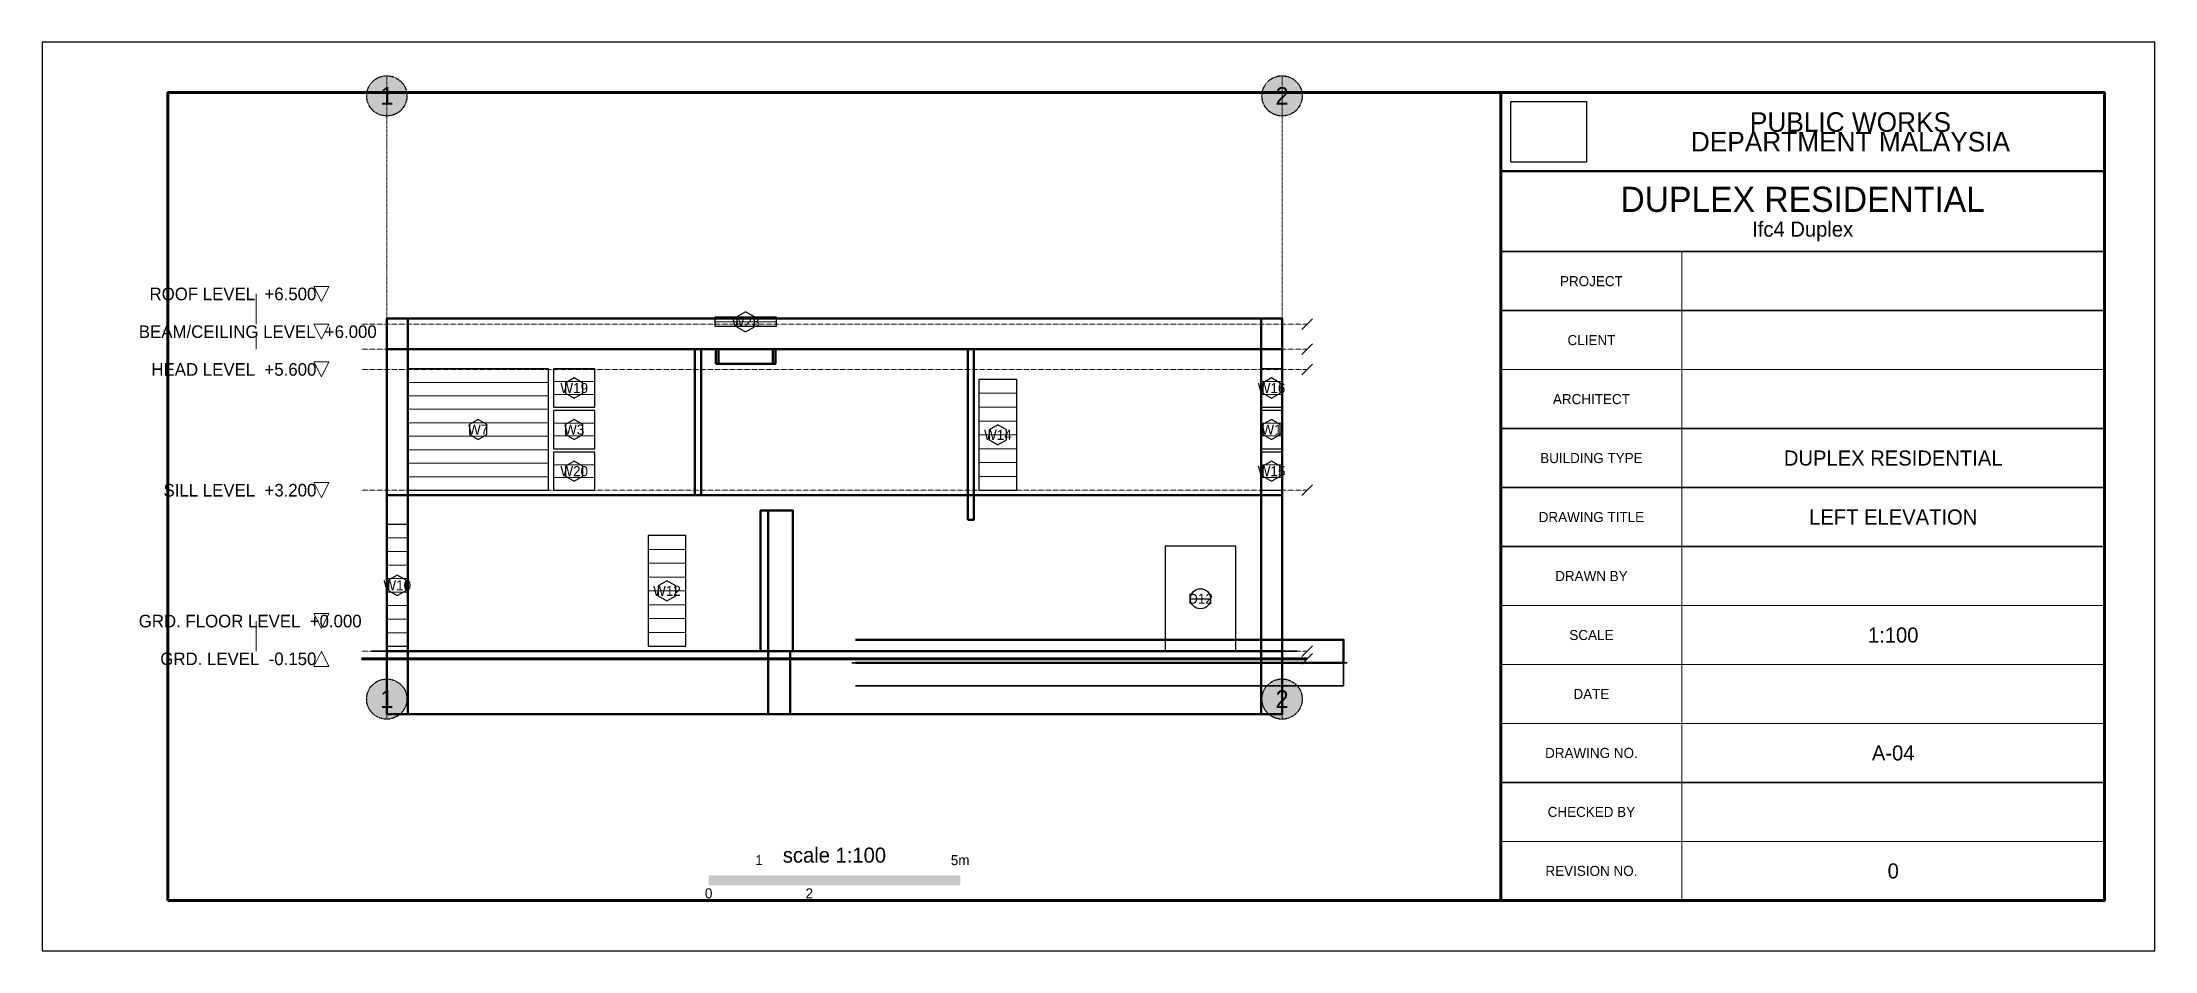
# Model space of a CAD drawing. Header units: millimetres. Extents: x -24650 to 17350, y -5950 to 12100.
import ezdxf
from ezdxf.enums import TextEntityAlignment as Align

# ---------------------------------------------------------------- set-up
doc = ezdxf.new("R2010")
doc.units = ezdxf.units.MM
doc.linetypes.add('DASHDOT', pattern=[0.8, 0.4, -0.2, 0, -0.2])
doc.linetypes.add('HIDDEN', pattern=[0.6, 0.4, -0.2])
for name, color, linetype in [('A-ANNO-DIMS', 7, 'Continuous'), ('A-ANNO-LEVL', 7, 'Continuous'), ('A-ANNO-TEXT', 7, 'Continuous'), ('A-DOOR', 7, 'Continuous'), ('A-ELEV-LEVL', 7, 'Continuous'), ('A-ELEV-WALL', 7, 'Continuous'), ('A-GLAZ', 5, 'Continuous'), ('A-GRID', 8, 'DASHDOT'), ('A-ROOF', 7, 'Continuous'), ('A-TTLB', 7, 'Continuous')]:
    doc.layers.add(name, color=color, linetype=linetype)
picture_1 = doc.add_image_def('image1.png', size_in_pixel=(890, 652))

# ---------------------------------------------------------------- blocks, each defined once
blk = doc.blocks.new('DOOR_TAG')
at = {"lineweight": 25}
blk.add_line((-1, 0), (1, 0), dxfattribs=at)
blk.add_circle((0, 0), 1, dxfattribs=at)
blk = doc.blocks.new('WINDOW_TAG')
at = {"lineweight": 25}
blk.add_lwpolyline([(0.87, 0.5), (0, 1), (-0.87, 0.5), (-0.87, -0.5), (0, -1), (0.87, -0.5)], close=True, dxfattribs=at)

msp = doc.modelspace()

# ---------------------------------------------------------------- hatches: boundary and pattern name
at = {"layer": 'A-GRID'}
h = msp.add_hatch(color=7, dxfattribs=at)
h.dxf.hatch_style = 1
h.paths.add_polyline_path([(-17400, 11035), (-17406, 11104), (-17424, 11172), (-17454, 11235), (-17494, 11292), (-17543, 11341), (-17600, 11381), (-17663, 11411), (-17731, 11429), (-17800, 11435), (-17869, 11429), (-17937, 11411), (-18000, 11381), (-18057, 11341), (-18106, 11292), (-18146, 11235), (-18176, 11172), (-18194, 11104), (-18200, 11035), (-18194, 10965), (-18176, 10898), (-18146, 10835), (-18106, 10778), (-18057, 10728), (-18000, 10688), (-17937, 10659), (-17869, 10641), (-17800, 10635), (-17731, 10641), (-17663, 10659), (-17600, 10688), (-17543, 10728), (-17494, 10778), (-17454, 10835), (-17424, 10898), (-17406, 10965)])
h = msp.add_hatch(color=7, dxfattribs=at)
h.dxf.hatch_style = 1
h.paths.add_polyline_path([(400, 11035), (394, 11104), (376, 11172), (346, 11235), (306, 11292), (257, 11341), (200, 11381), (137, 11411), (69, 11429), (0, 11435), (-69, 11429), (-137, 11411), (-200, 11381), (-257, 11341), (-306, 11292), (-346, 11235), (-376, 11172), (-394, 11104), (-400, 11035), (-394, 10965), (-376, 10898), (-346, 10835), (-306, 10778), (-257, 10728), (-200, 10688), (-137, 10659), (-69, 10641), (0, 10635), (69, 10641), (137, 10659), (200, 10688), (257, 10728), (306, 10778), (346, 10835), (376, 10898), (394, 10965)])
h = msp.add_hatch(color=7, dxfattribs=at)
h.dxf.hatch_style = 1
h.paths.add_polyline_path([(-17400, -950), (-17406, -881), (-17424, -813), (-17454, -750), (-17494, -693), (-17543, -644), (-17600, -604), (-17663, -574), (-17731, -556), (-17800, -550), (-17869, -556), (-17937, -574), (-18000, -604), (-18057, -644), (-18106, -693), (-18146, -750), (-18176, -813), (-18194, -881), (-18200, -950), (-18194, -1019), (-18176, -1087), (-18146, -1150), (-18106, -1207), (-18057, -1256), (-18000, -1296), (-17937, -1326), (-17869, -1344), (-17800, -1350), (-17731, -1344), (-17663, -1326), (-17600, -1296), (-17543, -1256), (-17494, -1207), (-17454, -1150), (-17424, -1087), (-17406, -1019)])
h = msp.add_hatch(color=7, dxfattribs=at)
h.dxf.hatch_style = 1
h.paths.add_polyline_path([(400, -950), (394, -881), (376, -813), (346, -750), (306, -693), (257, -644), (200, -604), (137, -574), (69, -556), (0, -550), (-69, -556), (-137, -574), (-200, -604), (-257, -644), (-306, -693), (-346, -750), (-376, -813), (-394, -881), (-400, -950), (-394, -1019), (-376, -1087), (-346, -1150), (-306, -1207), (-257, -1256), (-200, -1296), (-137, -1326), (-69, -1344), (0, -1350), (69, -1344), (137, -1326), (200, -1296), (257, -1256), (306, -1207), (346, -1150), (376, -1087), (394, -1019)])

# ---------------------------------------------------------------- linework, layer by layer
at = {"color": 7}
msp.add_lwpolyline([(-24650, -5950), (17350, -5950), (17350, 12100), (-24650, 12100)], close=True, dxfattribs=at)
at = {"layer": 'A-ANNO-DIMS', "color": 7}
for points in [[(-11400, -4650), (-10400, -4650), (-11400, -4450), (-10400, -4450)], [(-9400, -4650), (-6400, -4650), (-9400, -4450), (-6400, -4450)]]:
    msp.add_solid(points, dxfattribs=at)
at = {"layer": 'A-ANNO-DIMS', "color": 0}
msp.add_solid([(-10400, -4650), (-9400, -4650), (-10400, -4450), (-9400, -4450)], dxfattribs=at)
at = {"layer": 'A-ANNO-LEVL', "lineweight": 18}
for p, q in [((-20400, 6500), (-20400, 7100)), ((-20400, 6000), (-20400, 6350)), ((394, 6394), (606, 6606)), ((394, 5894), (606, 6106)), ((394, 5494), (606, 5706)), ((394, 3094), (606, 3306)), ((-20400, 0), (-20400, 600)), ((394, -106), (606, 106)), ((394, -256), (606, -44))]:
    msp.add_line(p, q, dxfattribs=at)
at = {"layer": 'A-ANNO-LEVL', "linetype": 'HIDDEN', "lineweight": 18}
for p, q in [((-18300, 6500), (500, 6500)), ((-18300, 6000), (500, 6000)), ((-18300, 5600), (500, 5600)), ((-18300, 3200), (500, 3200)), ((-18300, 0), (500, 0)), ((-18300, -150), (500, -150))]:
    msp.add_line(p, q, dxfattribs=at)
at = {"layer": 'A-ANNO-LEVL', "lineweight": 18}
for points in [[(-19250, 7250), (-18950, 7250), (-19100, 6950)], [(-19250, 6500), (-18950, 6500), (-19100, 6200)], [(-19250, 5750), (-18950, 5750), (-19100, 5450)], [(-19250, 3350), (-18950, 3350), (-19100, 3050)], [(-19250, 750), (-18950, 750), (-19100, 450)], [(-19250, -300), (-18950, -300), (-19100, 0)]]:
    msp.add_lwpolyline(points, close=True, dxfattribs=at)
at = {"layer": 'A-DOOR', "lineweight": 25}
msp.add_lwpolyline([(-2323, 0), (-921, 0), (-921, 2086), (-2323, 2086)], close=True, dxfattribs=at)
at = {"layer": 'A-ELEV-LEVL', "lineweight": 35}
msp.add_line((-18100, 0), (300, 0), dxfattribs=at)
at = {"layer": 'A-ELEV-LEVL', "lineweight": 70}
msp.add_line((-18300, -150), (500, -150), dxfattribs=at)
at = {"layer": 'A-ELEV-WALL', "lineweight": 50}
for points in [[(-17800, 6000), (-17383, 6000), (-17383, 6609), (-17800, 6609)], [(-17383, 6000), (-417, 6000), (-417, 6609), (-17383, 6609)], [(-417, 6000), (0, 6000), (0, 6609), (-417, 6609)], [(-17800, 3100), (-17383, 3100), (-17383, 6000), (-17800, 6000)], [(-17800, 3100), (0, 3100), (0, 6000), (-17800, 6000)], [(-11674, 3100), (-11550, 3100), (-11550, 6000), (-11674, 6000)], [(-11260, 5712), (-10124, 5712), (-10124, 6000), (-11260, 6000)], [(-11260, 5712), (-11206, 5712), (-11206, 6000), (-11260, 6000)], [(-10124, 5712), (-10070, 5712), (-10070, 6000), (-10124, 6000)], [(-6250, 2612), (-6126, 2612), (-6126, 6000), (-6250, 6000)], [(-417, 3100), (0, 3100), (0, 6000), (-417, 6000)], [(-17800, 0), (-17383, 0), (-17383, 3100), (-17800, 3100)], [(-17383, 0), (-417, 0), (-417, 3100), (-17383, 3100)], [(-417, 0), (0, 0), (0, 3100), (-417, 3100)], [(-10370, 0), (-10218, 0), (-10218, 2795), (-10370, 2795)], [(-10218, 0), (-9725, 0), (-9725, 2795), (-10218, 2795)], [(-17800, -1250), (-17383, -1250), (-17383, 0), (-17800, 0)], [(-17383, -1250), (-417, -1250), (-417, 0), (-17383, 0)], [(-10218, -1250), (-9782, -1250), (-9782, 0), (-10218, 0)], [(-417, -1250), (0, -1250), (0, 0), (-417, 0)]]:
    msp.add_lwpolyline(points, close=True, dxfattribs=at)
at = {"layer": 'A-GLAZ', "lineweight": 18}
for p, q in [((-11277, 6546), (-10053, 6546)), ((-17383, 5342), (-14583, 5342)), ((-17383, 5074), (-14583, 5074)), ((-14483, 5357), (-13664, 5357)), ((-14483, 5104), (-13664, 5104)), ((-6026, 5125), (-5276, 5125)), ((-417, 5357), (0, 5357)), ((-417, 5104), (0, 5104)), ((-17383, 4807), (-14583, 4807)), ((-6026, 4850), (-5276, 4850)), ((-17383, 4539), (-14583, 4539)), ((-17383, 4271), (-14583, 4271)), ((-14483, 4532), (-13664, 4532)), ((-14483, 4278), (-13664, 4278)), ((-6026, 4575), (-5276, 4575)), ((-6026, 4300), (-5276, 4300)), ((-417, 4532), (0, 4532)), ((-417, 4278), (0, 4278)), ((-17383, 4003), (-14583, 4003)), ((-6026, 4025), (-5276, 4025)), ((-17383, 3736), (-14583, 3736)), ((-17383, 3468), (-14583, 3468)), ((-14483, 3706), (-13664, 3706)), ((-14483, 3453), (-13664, 3453)), ((-6026, 3750), (-5276, 3750)), ((-6026, 3475), (-5276, 3475)), ((-417, 3706), (0, 3706)), ((-417, 3453), (0, 3453)), ((-17800, 2251), (-17383, 2251)), ((-17800, 1982), (-17383, 1982)), ((-17800, 1713), (-17383, 1713)), ((-12605, 2025), (-11855, 2025)), ((-12605, 1750), (-11855, 1750)), ((-17800, 1444), (-17383, 1444)), ((-12605, 1475), (-11855, 1475)), ((-17800, 1176), (-17383, 1176)), ((-17800, 907), (-17383, 907)), ((-12605, 1200), (-11855, 1200)), ((-12605, 925), (-11855, 925)), ((-17800, 638), (-17383, 638)), ((-12605, 650), (-11855, 650)), ((-17800, 369), (-17383, 369)), ((-12605, 375), (-11855, 375))]:
    msp.add_line(p, q, dxfattribs=at)
at = {"layer": 'A-GLAZ', "lineweight": 25}
for points in [[(-11277, 6457), (-10053, 6457), (-10053, 6635), (-11277, 6635)], [(-17383, 3200), (-14583, 3200), (-14583, 5610), (-17383, 5610)], [(-14483, 4851), (-13664, 4851), (-13664, 5610), (-14483, 5610)], [(-417, 4851), (0, 4851), (0, 5610), (-417, 5610)], [(-6026, 3200), (-5276, 3200), (-5276, 5400), (-6026, 5400)], [(-14483, 4025), (-13664, 4025), (-13664, 4785), (-14483, 4785)], [(-417, 4025), (0, 4025), (0, 4785), (-417, 4785)], [(-14483, 3200), (-13664, 3200), (-13664, 3959), (-14483, 3959)], [(-417, 3200), (0, 3200), (0, 3959), (-417, 3959)], [(-17800, 100), (-17383, 100), (-17383, 2520), (-17800, 2520)], [(-12605, 100), (-11855, 100), (-11855, 2300), (-12605, 2300)]]:
    msp.add_lwpolyline(points, close=True, dxfattribs=at)
at = {"layer": 'A-GRID', "lineweight": 18}
for p, q in [((-17800, -1350), (-17800, 11435)), ((0, -1350), (0, 11435))]:
    msp.add_line(p, q, dxfattribs=at)
at = {"layer": 'A-GRID', "lineweight": 25}
for centre in [(-17800, 11035), (0, 11035), (-17800, -950), (0, -950)]:
    msp.add_circle(centre, 400, dxfattribs=at)
at = {"layer": 'A-ROOF', "lineweight": 35}
msp.add_line((-8553, -228), (1294, -228), dxfattribs=at)
at = {"layer": 'A-ROOF', "lineweight": 50}
msp.add_lwpolyline([(-8483, -228), (1224, -228), (1224, 228), (-8483, 228)], dxfattribs=at)
at = {"layer": 'A-ROOF', "lineweight": 35}
msp.add_lwpolyline([(-8483, -685), (1224, -685), (1224, -228), (-8483, -228)], dxfattribs=at)
at = {"layer": 'A-TTLB', "lineweight": 70}
msp.add_line((4350, -4950), (4350, 11100), dxfattribs=at)
at = {"layer": 'A-TTLB', "lineweight": 50}
msp.add_line((4350, 9540), (16350, 9540), dxfattribs=at)
at = {"layer": 'A-TTLB', "lineweight": 35}
for p, q in [((4350, 7940), (16350, 7940)), ((4350, 6768), (16350, 6768)), ((4350, 4425), (16350, 4425)), ((4350, 3253), (16350, 3253)), ((4350, 2081), (16350, 2081)), ((4350, -2606), (16350, -2606))]:
    msp.add_line(p, q, dxfattribs=at)
at = {"layer": 'A-TTLB', "lineweight": 18}
for p, q in [((7950, 6768), (7950, 7940)), ((7950, 5596), (7950, 6768)), ((4350, 5596), (16350, 5596)), ((7950, 4425), (7950, 5596)), ((7950, 3253), (7950, 4425)), ((7950, 2081), (7950, 3253)), ((7950, 909), (7950, 2081)), ((4350, 909), (16350, 909)), ((7950, -263), (7950, 909)), ((4350, -263), (16350, -263)), ((7950, -1435), (7950, -263)), ((4350, -1435), (16350, -1435)), ((7950, -2606), (7950, -1435)), ((7950, -3778), (7950, -2606)), ((4350, -3778), (16350, -3778)), ((7950, -4950), (7950, -3778)), ((4350, -4950), (16350, -4950))]:
    msp.add_line(p, q, dxfattribs=at)
at = {"layer": 'A-TTLB', "lineweight": 70}
msp.add_lwpolyline([(-22150, -4950), (16350, -4950), (16350, 11100), (-22150, 11100)], close=True, dxfattribs=at)

# ---------------------------------------------------------------- block references
at = {"layer": 'A-ANNO-TEXT', "xscale": 200, "yscale": 200}
for name, p in [('WINDOW_TAG', (-10665, 6546)), ('WINDOW_TAG', (-14074, 5230)), ('WINDOW_TAG', (-209, 5230)), ('WINDOW_TAG', (-15983, 4405)), ('WINDOW_TAG', (-14074, 4405)), ('WINDOW_TAG', (-5651, 4300)), ('WINDOW_TAG', (-209, 4405)), ('WINDOW_TAG', (-14074, 3579)), ('WINDOW_TAG', (-209, 3579)), ('WINDOW_TAG', (-17592, 1310)), ('WINDOW_TAG', (-12230, 1200)), ('DOOR_TAG', (-1622, 1043))]:
    msp.add_blockref(name, p, dxfattribs=at)

# ---------------------------------------------------------------- texts
at = {"layer": 'A-ANNO-DIMS'}
for s, p in [('1', (-10400, -4150)), ('5m', (-6400, -4150)), ('0', (-11400, -4810)), ('2', (-9400, -4810))]:
    msp.add_text(s, height=200, dxfattribs=at).set_placement(p, align=Align.MIDDLE_CENTER)
at = {"layer": 'A-ANNO-LEVL'}
for s, p in [('ROOF LEVEL  +6.500', (-19200, 7100)), ('BEAM/CEILING LEVEL  +6.000', (-18000, 6350)), ('HEAD LEVEL  +5.600', (-19200, 5600)), ('SILL LEVEL  +3.200', (-19200, 3200)), ('GRD. FLOOR LEVEL  +0.000', (-18300, 600)), ('GRD. LEVEL  -0.150', (-19200, -150))]:
    msp.add_text(s, height=250, dxfattribs=at).set_placement(p, align=Align.MIDDLE_RIGHT)
at = {"layer": 'A-ANNO-TEXT'}
for s, height, p in [('1', 350, (-17800, 11035)), ('2', 350, (0, 11035)), ('W23', 200, (-10665, 6546)), ('W19', 200, (-14074, 5230)), ('W16', 200, (-209, 5230)), ('W7', 200, (-15983, 4405)), ('W3', 200, (-14074, 4405)), ('W14', 200, (-5651, 4300)), ('W1', 200, (-209, 4405)), ('W20', 200, (-14074, 3579)), ('W15', 200, (-209, 3579)), ('W10', 200, (-17592, 1310)), ('W12', 200, (-12230, 1200)), ('D12', 200, (-1622, 1043)), ('1', 350, (-17800, -950)), ('2', 350, (0, -950))]:
    msp.add_text(s, height=height, dxfattribs=at).set_placement(p, align=Align.MIDDLE_CENTER)
at = {"layer": 'A-ANNO-TEXT', "color": 8}
msp.add_text('scale 1:100', height=300, dxfattribs=at).set_placement((-8900, -4050), align=Align.MIDDLE_CENTER)
at = {"layer": 'A-TTLB'}
for s, height, p in [('PUBLIC WORKS', 390, (11300, 10515)), ('DEPARTMENT MALAYSIA', 390, (11300, 10125)), ('DUPLEX RESIDENTIAL', 500, (10350, 8980)), ('Ifc4 Duplex', 300, (10350, 8388)), ('PROJECT', 200, (6150, 7354)), ('CLIENT', 200, (6150, 6182)), ('ARCHITECT', 200, (6150, 5010)), ('BUILDING TYPE', 200, (6150, 3839)), ('DUPLEX RESIDENTIAL', 300, (12150, 3839)), ('DRAWING TITLE', 200, (6150, 2667)), ('LEFT ELEVATION', 300, (12150, 2667)), ('DRAWN BY', 200, (6150, 1495)), ('SCALE', 200, (6150, 323)), ('1:100', 300, (12150, 323)), ('DATE', 200, (6150, -849)), ('DRAWING NO.', 200, (6150, -2020)), ('A-04', 300, (12150, -2020)), ('CHECKED BY', 200, (6150, -3192)), ('REVISION NO.', 200, (6150, -4364)), ('0', 300, (12150, -4364))]:
    msp.add_text(s, height=height, dxfattribs=at).set_placement(p, align=Align.MIDDLE_CENTER)

# ---------------------------------------------------------------- pictures from other files: only their frames are drawn
image = msp.add_image(picture_1, insert=(4550, 9720), size_in_units=(1500, 1200), dxfattribs=at)

doc.saveas('drawing.dxf')
